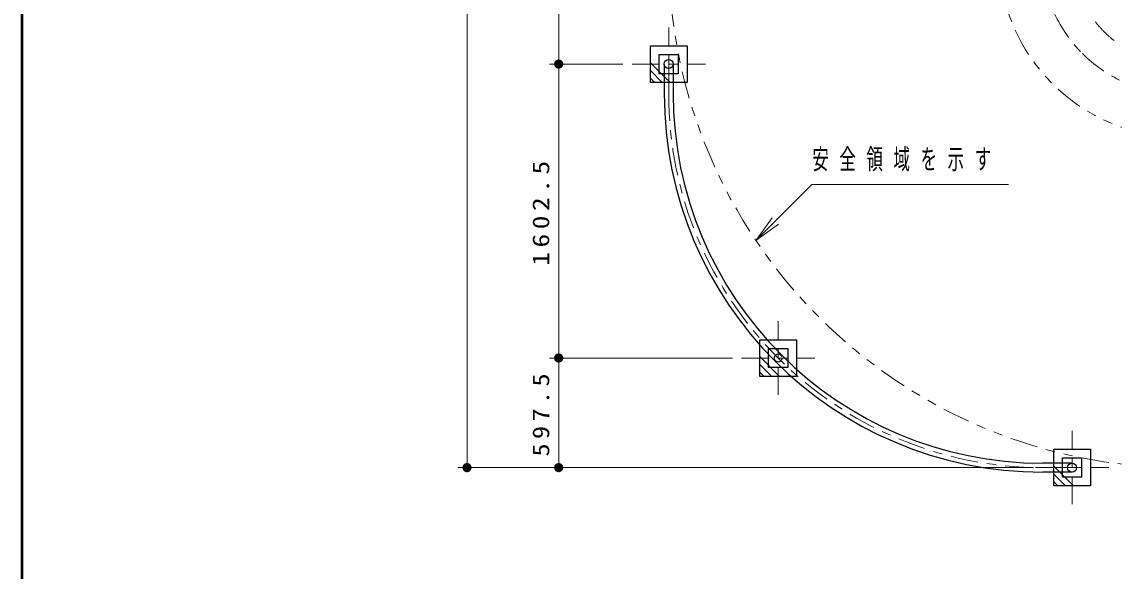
# Model space of a CAD drawing. Units: millimetres on the paper, scale 1:50. Extents: x -385 to 0, y 0 to 267.
# Drawn here: x -385 to -265.8, y 107.1 to 166.9 of the extents above; entities that cross this region are included whole.
import ezdxf

# ---------------------------------------------------------------- set-up
doc = ezdxf.new("R2010")
doc.units = ezdxf.units.MM
for name, pattern in [('USER1', [4.5, 2.5, -2]), ('USER2', [6, 3, -1, 1, -1]), ('USER3', [8, 3, -1, 1, -1, 1, -1])]:
    doc.linetypes.add(name, pattern=pattern)
doc.layers.add('LY_1', color=7, linetype='Continuous', lineweight=13)
doc.layers.add('LY_2', color=7, linetype='Continuous', lineweight=13)
doc.styles.add('ＭＳ ゴシック', font='')
doc.styles.get('ＭＳ ゴシック').set_extended_font_data('MS Gothic')

# ---------------------------------------------------------------- blocks, each defined once
blk = doc.blocks.new('filled_dot')
at = {"color": 0, "linetype": 'Continuous', "lineweight": -2, "const_width": 1.25}
blk.add_lwpolyline([(-0.625, 0, 1), (0.625, 0, 1)], format="xyb", close=True, dxfattribs=at)

msp = doc.modelspace()

# ---------------------------------------------------------------- linework, layer by layer
at = {"layer": 'LY_1'}
for p, q in [((-336.436, 118.342), (-336.436, 230.342)), ((-326.436, 162.342), (-326.436, 186.342)), ((-319.436, 162.342), (-327.436, 162.342)), ((-326.436, 130.292), (-326.436, 162.342)), ((-314.288, 160.342), (-316.436, 162.49)), ((-315.137, 160.342), (-316.436, 161.641)), ((-315.985, 160.342), (-316.436, 160.793)), ((-304.92, 143.115), (-303.153, 145.589)), ((-304.92, 143.115), (-302.799, 145.236)), ((-302.446, 144.882), (-304.92, 143.115)), ((-307.486, 130.292), (-327.436, 130.292)), ((-326.436, 118.342), (-326.436, 130.292)), ((-302.338, 128.292), (-304.486, 130.44)), ((-303.187, 128.292), (-304.486, 129.591)), ((-304.035, 128.292), (-304.486, 128.743)), ((-327.436, 118.342), (-337.436, 118.342)), ((-274.636, 118.342), (-327.436, 118.342)), ((-270.288, 116.342), (-272.436, 118.49)), ((-271.137, 116.342), (-272.436, 117.641)), ((-271.985, 116.342), (-272.436, 116.793))]:
    msp.add_line(p, q, dxfattribs=at)
at = {"layer": 'LY_1', "linetype": 'USER2'}
for p, q in [((-314.436, 158.342), (-314.436, 166.342)), ((-318.436, 162.342), (-310.436, 162.342)), ((-314.436, 162.342), (-314.436, 159.142)), ((-302.486, 126.292), (-302.486, 134.292)), ((-306.486, 130.292), (-298.486, 130.292)), ((-270.436, 114.342), (-270.436, 122.342)), ((-274.436, 118.342), (-266.436, 118.342)), ((-270.436, 118.342), (-273.636, 118.342))]:
    msp.add_line(p, q, dxfattribs=at)
at = {"layer": 'LY_1', "lineweight": 25}
for p, q in [((-316.436, 160.342), (-316.436, 164.342)), ((-316.436, 164.342), (-312.436, 164.342)), ((-315.486, 163.392), (-313.386, 163.392)), ((-315.486, 161.292), (-315.486, 163.392)), ((-313.386, 163.392), (-313.386, 161.292)), ((-312.436, 164.342), (-312.436, 160.342)), ((-314.922, 162.342), (-314.922, 159.142)), ((-313.95, 162.342), (-313.95, 159.142)), ((-313.386, 161.292), (-315.486, 161.292)), ((-312.436, 160.342), (-316.436, 160.342)), ((-304.486, 128.292), (-304.486, 132.292)), ((-304.486, 132.292), (-300.486, 132.292)), ((-300.486, 132.292), (-300.486, 128.292)), ((-303.536, 131.342), (-301.436, 131.342)), ((-303.536, 129.242), (-303.536, 131.342)), ((-301.436, 131.342), (-301.436, 129.242)), ((-301.436, 129.242), (-303.536, 129.242)), ((-300.486, 128.292), (-304.486, 128.292)), ((-272.436, 116.342), (-272.436, 120.342)), ((-272.436, 120.342), (-268.436, 120.342)), ((-271.486, 119.392), (-269.386, 119.392)), ((-271.486, 117.292), (-271.486, 119.392)), ((-269.386, 119.392), (-269.386, 117.292)), ((-268.436, 120.342), (-268.436, 116.342)), ((-270.436, 118.828), (-273.636, 118.828)), ((-270.436, 117.856), (-273.636, 117.856)), ((-269.386, 117.292), (-271.486, 117.292)), ((-268.436, 116.342), (-272.436, 116.342))]:
    msp.add_line(p, q, dxfattribs=at)
at = {"layer": 'LY_1'}
msp.add_lwpolyline([(-304.92, 143.115), (-298.825, 149.21), (-277.352, 149.21)], dxfattribs=at)
at = {"layer": 'LY_1', "linetype": 'USER3'}
msp.add_circle((-258.436, 174.342), 56, dxfattribs=at)
at = {"layer": 'LY_1', "lineweight": 25}
for centre in [(-314.436, 162.342), (-270.436, 118.342)]:
    msp.add_circle(centre, 0.486, dxfattribs=at)
at = {"layer": 'LY_1', "linetype": 'USER1'}
msp.add_circle((-302.486, 130.292), 0.427, dxfattribs=at)
at = {"layer": 'LY_1', "color": 190, "linetype": 'USER3'}
for radius, start, end in [(20, 90, 270), (15.353, 205.13904, 225), (12, 218.08641, 225), (12, 225, 231.91359), (15.353, 225, 244.86096)]:
    msp.add_arc((-258.436, 174.342), radius, start, end, dxfattribs=at)
at = {"layer": 'LY_1', "lineweight": 25}
for radius in [41.286, 40.314]:
    msp.add_arc((-273.636, 159.142), radius, 180, 270, dxfattribs=at)
at = {"layer": 'LY_1', "linetype": 'USER2'}
msp.add_arc((-273.636, 159.142), 40.8, 180, 270, dxfattribs=at)
at = {"layer": 'LY_2', "lineweight": 50}
msp.add_line((-385, 267), (-385, 0), dxfattribs=at)

# ---------------------------------------------------------------- block references
at = {"layer": 'LY_1', "xscale": 0.4, "yscale": 0.4}
for p, rotation in [((-326.436, 162.342), 90), ((-326.436, 162.342), 270), ((-326.436, 130.292), 90), ((-326.436, 130.292), 270), ((-336.436, 118.342), 90), ((-326.436, 118.342), 90)]:
    msp.add_blockref('filled_dot', p, dxfattribs=dict(at, rotation=rotation))

# ---------------------------------------------------------------- texts
at = {"layer": 'LY_1', "insert": (-298.768, 151.86), "char_height": 2.199, "attachment_point": 4, "style": 'ＭＳ ゴシック'}
msp.add_mtext('\\T1.64;\\W0.6;安全領域を示す', dxfattribs=at)
at = {"layer": 'LY_1', "char_height": 1.833, "attachment_point": 8, "rotation": 90, "style": 'ＭＳ ゴシック'}
for s, insert in [('\\T1.33;\\W1.2;1602.5', (-327.436, 146.317)), ('\\T1.33;\\W1.15;597.5', (-327.436, 124.317))]:
    msp.add_mtext(s, dxfattribs=dict(at, insert=insert))

doc.saveas('drawing.dxf')
